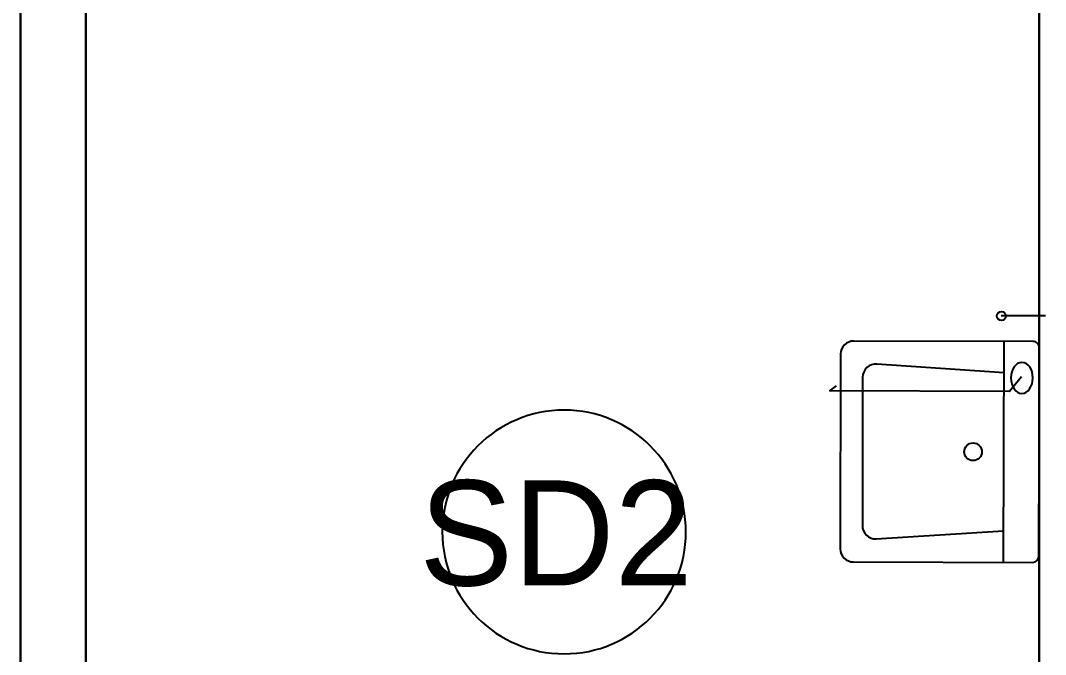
# Model space of a CAD drawing. Header units: millimetres. Extents: x 173236 to 801264, y -94969 to 615039.
# Drawn here: x 641677 to 643612, y 169369 to 170566 of the extents above; entities that cross this region are included whole.
import ezdxf
from ezdxf.enums import TextEntityAlignment as Align

# ---------------------------------------------------------------- set-up
doc = ezdxf.new("R2010")
doc.units = ezdxf.units.MM
doc.header["$MEASUREMENT"] = 0
doc.layers.add('00-Def-points', color=7, linetype='Continuous', plot=False)
for name, color, linetype in [('VOX-A-ANNO-DRTAG', 183, 'Continuous'), ('VOX-A-ELEV-1-NEAR', 130, 'Continuous'), ('VOX-A-FURN-LAYOUT', 93, 'Continuous')]:
    doc.layers.add(name, color=color, linetype=linetype)
doc.layers.add('VOX-A-WALL-SECT', color=1, linetype='Continuous', lineweight=30)
doc.styles.add('2 mm Rotis Annotative', font='', dxfattribs={"height": 2})
doc.styles.get('2 mm Rotis Annotative').set_extended_font_data('Rotis Sans Serif')

# ---------------------------------------------------------------- blocks, each defined once
blk = doc.blocks.new('FF PLAN')
at = {"layer": 'VOX-A-WALL-SECT'}
blk.add_line((758414.5, 151589.7), (758414.5, 147410.9), dxfattribs=at)
blk.add_lwpolyline([(756614.5, 149593.8), (756614.5, 152009.7), (757190.2, 152009.7), (757189.5, 152239.7), (756491.4, 152239.7), (756491.4, 149593.8), (756614.5, 149593.8)], dxfattribs=at)
blk = doc.blocks.new('VOX-A-DOOR-TAG')
at = {"layer": 'VOX-A-ANNO-DRTAG'}
blk.add_circle((0, 0), 2.3, dxfattribs=at)
at = {"style": '2 mm Rotis Annotative', "flags": 1}
blk.add_attdef('DOORDIMENSION', (-9.696, -3.017), '', height=1.984, dxfattribs=at)
at = {"layer": 'VOX-A-ANNO-DRTAG', "style": '2 mm Rotis Annotative'}
blk.add_attdef('D1', text='', height=1.984, dxfattribs=at).set_placement((0.152, -0.017), align=Align.MIDDLE)
blk = doc.blocks.new('DOOR & WINDOW')
ref = blk.add_blockref('VOX-A-DOOR-TAG', (757517.6, 149953.4), dxfattribs=dict(xscale=-100, yscale=100, zscale=100))
ref.add_attrib('D1', 'SD2', dxfattribs={"layer": 'VOX-A-ANNO-DRTAG', "height": 198.44, "style": '2 mm Rotis Annotative'}).set_placement((757502.3, 149951.7), align=Align.MIDDLE)
blk = doc.blocks.new('WB2')
at = {"layer": 'VOX-A-FURN-LAYOUT', "lineweight": -3}
for points in [[(7009.423, 1042.416), (7009.42, 1038.433)], [(7014.921, 1040.258), (7016.227, 1039.17), (7016.196, 1022.973), (7015.74, 1023.582)], [(7031.634, 1038.651), (7011.716, 1038.684)]]:
    blk.add_lwpolyline(points, dxfattribs=at)
for points in [[(7030.426, 1023.919, 0.414197), (7031.617, 1025.11), (7031.647, 1041.251, 0.414189), (7031.043, 1041.834), (7012.328, 1041.877, 0.41425), (7011.729, 1041.274), (7011.699, 1025.142, 0.414207), (7012.889, 1023.94), (7030.426, 1023.919)], [(7014.569, 1038.686), (7013.774, 1027.214, 0.433841), (7014.965, 1025.93), (7028.342, 1025.913, 0.433837), (7029.545, 1027.169), (7028.798, 1038.649)]]:
    blk.add_lwpolyline(points, format="xyb", dxfattribs=at)
for centre, radius in [((7009.428, 1038.441), 0.402), ((7021.678, 1035.889), 0.795)]:
    blk.add_circle(centre, radius, dxfattribs=at)
for points in [[(7015.015, 1041.281), (7014.241, 1041.283), (7013.613, 1040.84), (7013.612, 1040.292)], [(7016.415, 1040.287), (7016.416, 1040.835), (7015.79, 1041.28), (7015.015, 1041.281)], [(7013.612, 1040.292), (7013.611, 1039.744), (7014.238, 1039.299), (7015.012, 1039.298)], [(7015.012, 1039.298), (7015.786, 1039.296), (7016.414, 1039.739), (7016.415, 1040.287)]]:
    blk.add_open_spline(points, degree=3, dxfattribs=at)
blk = doc.blocks.new('1ST FLOOR FURNITURE')
at = {"xscale": 20.93287644962168, "yscale": 20.93287644962168, "zscale": 20.93287644962168, "rotation": 269.9740472655316}
blk.add_blockref('WB2', (622709.4, 316620.1), dxfattribs=at)

msp = doc.modelspace()

# ---------------------------------------------------------------- block references
at = {"layer": '00-Def-points'}
msp.add_blockref('FF PLAN', (-114814.7, 19646.7), dxfattribs=at)

# ---------------------------------------------------------------- next in the draw order: block references
msp.add_blockref('DOOR & WINDOW', (-114814.7, 19646.7), dxfattribs=at)
at = {"layer": 'VOX-A-ELEV-1-NEAR'}
msp.add_blockref('1ST FLOOR FURNITURE', (-852.1, 125.1), dxfattribs=at)

doc.saveas('drawing.dxf')
